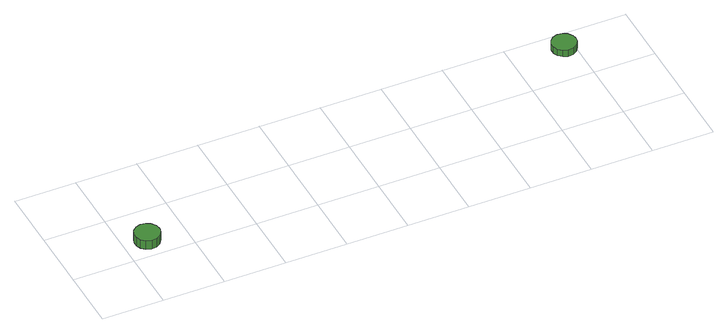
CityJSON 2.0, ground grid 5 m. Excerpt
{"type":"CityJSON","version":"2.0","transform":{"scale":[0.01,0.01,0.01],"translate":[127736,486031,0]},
"CityObjects":{
"tree1":{"type":"SolitaryVegetationObject","attributes":{"function":"something"},"geometry":[{"type":"MultiSurface","lod":"1","boundaries":[[[0,1,2,3,4,5,6,7,8,9,10,11,12,13,14]],[[15,16,17,18,19,20,21,22,23,24,25,26,27,28,29]],[[0,29,28,1]],[[1,28,27,2]],[[2,27,26,3]],[[3,26,25,4]],[[4,25,24,5]],[[5,24,23,6]],[[6,23,22,7]],[[7,22,21,8]],[[8,21,20,9]],[[9,20,19,10]],[[10,19,18,11]],[[11,18,17,12]],[[12,17,16,13]],[[13,16,15,14]],[[14,15,29,0]]]}]},
"tree2":{"type":"SolitaryVegetationObject","attributes":{"function":"something"},"geometry":[{"type":"MultiSurface","lod":"1","boundaries":[[[30,31,32,33,34,35,36,37,38,39,40,41,42,43,44]],[[45,46,47,48,49,50,51,52,53,54,55,56,57,58,59]],[[30,59,58,31]],[[31,58,57,32]],[[32,57,56,33]],[[33,56,55,34]],[[34,55,54,35]],[[35,54,53,36]],[[36,53,52,37]],[[37,52,51,38]],[[38,51,50,39]],[[39,50,49,40]],[[40,49,48,41]],[[41,48,47,42]],[[42,47,46,43]],[[43,46,45,44]],[[44,45,59,30]]]}]}
},
"vertices":[
[292,174,93],[283,216,93],[258,251,93],[221,272,93],[178,277,93],[138,263,93],[106,235,93],[89,196,93],[89,153,93],[106,114,93],[138,86,93],[178,72,93],[221,77,93],[258,98,93],[283,133,93],[283,133,14],[258,98,14],[221,77,14],[178,72,14],[138,86,14],[106,114,14],[89,153,14],[89,196,14],[106,235,14],[138,263,14],[178,277,14],[221,272,14],[258,251,14],[283,216,14],[292,174,14],
[4018,844,77],[4009,884,77],[3985,917,77],[3949,938,77],[3908,942,77],[3869,929,77],[3839,902,77],[3822,864,77],[3822,823,77],[3839,786,77],[3869,758,77],[3908,745,77],[3949,750,77],[3985,770,77],[4009,804,77],[4009,804,17],[3985,770,17],[3949,750,17],[3908,745,17],[3869,758,17],[3839,786,17],[3822,823,17],[3822,864,17],[3839,902,17],[3869,929,17],[3908,942,17],[3949,938,17],[3985,917,17],[4009,884,17],[4018,844,17]
]}
